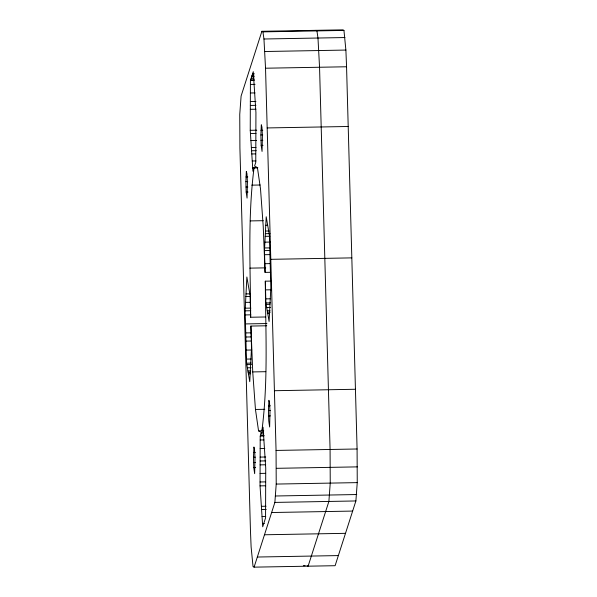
<?xml version="1.0" encoding="UTF-8"?>
<svg xmlns="http://www.w3.org/2000/svg" width="597" height="597" viewBox="0 0 597 597"><rect width="100%" height="100%" fill="white"/><g stroke="black" fill="none" stroke-linecap="round" stroke-linejoin="round"><path stroke-width="0.9" d="M257.822 167.466L254.098 167.533L252.912 171.212L250.24 130.31L250.419 80.55L253.262 71.677L255.934 112.579L255.762 162.347L254.576 166.033L257.426 167.578L260.516 188.973L263.24 226.517L265.068 272.389L270.657 272.292M263.74 430.892L261.874 430.93L263.061 427.236L265.732 468.138L265.561 517.905L262.71 526.77L260.038 485.868L260.21 436.101L261.396 432.407L263.262 432.377M245.889 181.667L246.33 171.443L246.949 173.749L247.419 182.518L247.068 198.114L246.173 192.047L245.889 181.667L247.748 181.637M265.561 316.977L250.665 317.246C250.397 267.381 247.651 217.114 254.098 167.533M253.479 457.227L253.926 446.996L254.546 449.31L255.016 458.078L254.658 473.667L253.762 467.6L253.479 457.227L255.344 457.19M260.874 134.997L261.314 124.773L261.934 127.079L262.411 135.847L262.053 151.437L261.158 145.377L260.874 134.997L262.732 134.959M268.463 410.549L268.911 400.326L269.531 402.639L270.001 411.4L269.643 426.997L268.747 420.93L268.463 410.549L270.329 410.52M254.083 567.15L274.874 502.413L276.217 484.07L276.06 450.437L265.531 68.215L263.956 38.999L262.926 31.865L261.889 31.298L241.106 96.042L239.755 114.378L239.912 148.011L250.442 530.233L251.113 546.942L253.046 566.583L254.083 567.15L335.111 565.702L355.894 500.958L357.245 482.622L357.088 448.989L346.558 66.767L345.887 50.058L343.954 30.417L342.917 29.85L261.889 31.298M266.74 325.775L250.904 326.059L251.509 347.835L249.762 381.684L246.576 363.185L245.136 310.843L246.874 276.993L250.061 295.485L250.665 317.246M265.068 272.389L264.471 250.621L266.21 216.763L269.396 235.263L270.844 287.605L269.098 321.462L265.911 302.963L265.307 281.18L270.896 281.083M261.874 430.93C268.322 381.334 265.575 331.059 265.307 281.18M262.926 31.865L343.954 30.417M263.956 38.999L344.984 37.544M264.867 51.514L345.887 50.058M265.531 68.215L346.558 66.767M252.553 73.894L254.412 73.864M252.061 75.423L253.926 75.386M251.837 76.117L253.703 76.08M251.613 76.804L254.412 76.759M251.128 78.334L253.919 78.282M250.636 79.856L254.367 79.789M250.419 80.55L254.143 80.483M250.404 84.438L255.061 84.349M250.374 92.99L255.031 92.908M250.344 101.542L255.934 101.445M250.33 105.43L255.919 105.333M250.315 109.318L255.904 109.221M267.172 127.937L348.2 126.489M250.24 130.31L256.762 130.198M260.911 130.273L262.77 130.243M250.449 133.512L256.038 133.407M250.912 140.541L256.501 140.437M260.956 140.362L262.822 140.332M261.158 145.377L263.023 145.34M251.367 147.571L256.023 147.481M251.576 150.765L256.232 150.683M251.785 153.959L255.509 153.892M252.247 160.989L255.971 160.921M252.703 168.018L257.359 167.936M245.927 176.943L247.785 176.913M251.777 185.152L260.158 185.003M245.971 187.033L247.837 187.003M246.173 192.047L248.039 192.018M250.262 220.912L263.299 220.681M265.777 225.233L267.635 225.196M265.478 231.046L269.202 230.979M265.337 233.696L269.993 233.614M265.202 236.337L269.859 236.255M264.904 242.158L270.493 242.054M264.605 247.971L270.195 247.874M264.471 250.621L270.053 250.516M264.583 254.71L270.172 254.606M270.799 259.329L351.82 257.874M264.829 263.702L270.419 263.605M249.874 268.135L265.71 267.852M265.553 289.881L271.135 289.776M246.001 293.918L249.733 293.851M245.867 296.56L250.524 296.478M265.799 298.873L270.456 298.791M245.568 302.38L250.225 302.298M265.911 302.963L270.568 302.88M266.158 304.41L269.881 304.343M266.71 307.589L270.434 307.522M245.27 308.194L250.859 308.097M245.136 310.843L250.718 310.738M267.255 310.768L270.045 310.716M267.501 312.209L270.299 312.164M267.755 313.656L269.613 313.626M245.248 314.932L250.837 314.828M245.494 323.925L266.911 323.544M245.74 332.925L251.33 332.827M245.852 337.014L251.441 336.917M245.964 341.103L251.553 341.006M246.218 350.103L251.8 349.999M246.464 359.095L251.121 359.013M246.576 363.185L251.233 363.103M246.822 364.633L251.479 364.551M247.374 367.812L251.098 367.745M247.919 370.991L250.71 370.938M250.904 326.059L252.732 371.924L265.777 371.685M248.165 372.431L250.031 372.401M248.419 373.879L250.277 373.849M274.419 390.714L355.446 389.266M268.501 405.826L270.366 405.796M252.732 371.924L255.456 409.46L264.769 409.296M268.553 415.915L270.411 415.885M255.456 409.46L258.553 430.862L263.21 430.78M260.926 433.885L263.717 433.832M260.434 435.407L264.158 435.34M260.21 436.101L263.941 436.034M260.202 439.989L263.926 439.922M260.173 448.541L264.829 448.459M276.06 450.437L357.088 448.989M253.516 452.504L255.382 452.466M260.143 457.101L265.725 456.996M260.128 460.988L265.717 460.884M253.568 462.593L255.426 462.556M260.113 464.876L265.702 464.772M253.762 467.6L255.628 467.57M276.351 468.324L357.379 466.876M260.083 473.428L265.672 473.324M260.053 481.98L265.643 481.883M276.217 484.07L357.245 482.622M260.038 485.868L265.628 485.771M275.717 495.988L356.745 494.54M274.874 502.413L355.894 500.958M261.374 506.316L266.031 506.234M261.583 509.517L266.24 509.428M271.62 512.524L352.648 511.077M262.046 516.547L265.769 516.48M262.501 523.576L264.367 523.539M264.478 534.778L345.506 533.33M257.329 557.031L338.357 555.583M303.343 565.687L305.201 565.65M315.91 30.335L316.94 30.895L317.977 38.029L319.552 67.252L330.081 449.474L330.238 483.1L328.887 501.443L308.104 566.18L307.067 565.62M258.553 430.862L261.396 432.407"/></g></svg>
